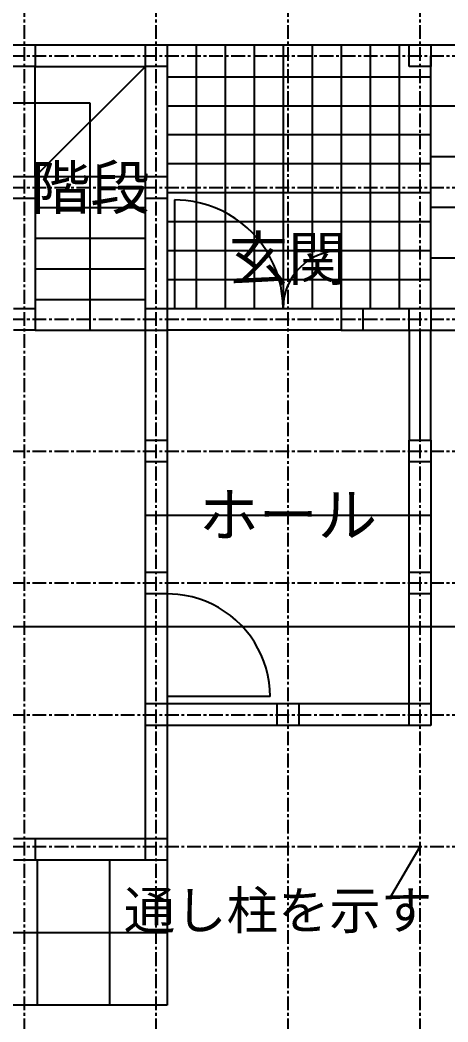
# Model space of a CAD drawing. Header units: millimetres. Extents: x -4350 to 13330, y -6150 to 16325.
# Drawn here: x 6220 to 9173, y 3329 to 10246 of the extents above; entities that cross this region are included whole.
import ezdxf
from ezdxf.enums import TextEntityAlignment as Align

# ---------------------------------------------------------------- set-up
doc = ezdxf.new("R2010")
doc.units = ezdxf.units.MM
doc.header["$LTSCALE"] = 30
doc.linetypes.add('CENTER', pattern=[5.08, 3.175, -0.635, 0.635, -0.635])
for name, color, linetype in [('01通り芯', 1, 'CENTER'), ('02柱・壁(断面線)', 7, 'CONTINUOUS'), ('03開口断面線', 5, 'CONTINUOUS'), ('04開口見えがかり線', 3, 'CONTINUOUS'), ('08文字', 7, 'CONTINUOUS'), ('10線一般(中線)', 8, 'CONTINUOUS'), ('12切断線', 33, 'CONTINUOUS'), ('16外構', 4, 'CONTINUOUS')]:
    doc.layers.add(name, color=color, linetype=linetype)
doc.styles.add('JP', font='ipag.ttf')

msp = doc.modelspace()

# ---------------------------------------------------------------- linework, layer by layer
at = {"layer": '01通り芯'}
for p, q in [((6250, -3600), (6250, 14800)), ((7160, -3600), (7160, 14800)), ((8070, -3600), (8070, 14800)), ((8980, -3600), (8980, 14800)), ((-3600, 10000), (13280, 10000)), ((-3600, 9090), (13280, 9090)), ((-3600, 8180), (13280, 8180)), ((-3600, 7270), (13280, 7270)), ((-3600, 6360), (13280, 6360)), ((-3600, 5450), (13280, 5450)), ((-3600, 4540), (13280, 4540))]:
    msp.add_line(p, q, dxfattribs=at)
at = {"layer": '02柱・壁(断面線)'}
for points in [[(4355, 10075), (6325, 10075)], [(6325, 10075), (6325, 9925)], [(6325, 10075), (7085, 10075)], [(7085, 10075), (7235, 10075)], [(7085, 6285), (7085, 10075)], [(7235, 10075), (7235, 6285)], [(8905, 10075), (9055, 10075)], [(8905, 9925), (8905, 10075)], [(9055, 10075), (9055, 9925)], [(6325, 9925), (4355, 9925)], [(6325, 9925), (7085, 9925)], [(7235, 9925), (7085, 9925)], [(9055, 9925), (8905, 9925)], [(5265, 9165), (6325, 9165)], [(6325, 9165), (6325, 8105)], [(7085, 9165), (7235, 9165)], [(6325, 9015), (5265, 9015)], [(7235, 9015), (7085, 9015)], [(6175, 8255), (6325, 8255)], [(7085, 8255), (7235, 8255)], [(8435, 8255), (8435, 8105)], [(8435, 8255), (9055, 8255)], [(8585, 8255), (8585, 8105)], [(8905, 8105), (8905, 8255)], [(9055, 8255), (9055, 8105)], [(6325, 8105), (6175, 8105)], [(7085, 8105), (7235, 8105)], [(8435, 8105), (9055, 8105)], [(7085, 7345), (7235, 7345)], [(8905, 5375), (8905, 7345)], [(8905, 7345), (9055, 7345)], [(9055, 7345), (9055, 5375)], [(7235, 7195), (7085, 7195)], [(9055, 7195), (8905, 7195)], [(7085, 6435), (7235, 6435)], [(8905, 6435), (9055, 6435)], [(7235, 6285), (7085, 6285)], [(9055, 6285), (8905, 6285)], [(9055, 5525), (7085, 5525)], [(7085, 4445), (7085, 5525)], [(7235, 5525), (7235, 4445)], [(7995, 5375), (7995, 5525)], [(8145, 5525), (8145, 5375)], [(9055, 5375), (7085, 5375)], [(6175, 4595), (7235, 4595)], [(6325, 4595), (6325, 4445)], [(7235, 4445), (6175, 4445)]]:
    msp.add_lwpolyline(points, dxfattribs=at)
at = {"layer": '03開口断面線'}
for points in [[(7285, 9005), (7285, 8255)], [(8435, 8255), (8435, 8655)], [(8980, 7345), (8980, 8105)], [(7945, 5575), (7235, 5575)]]:
    msp.add_lwpolyline(points, dxfattribs=at)
at = {"layer": '04開口見えがかり線'}
for points in [[(8035, 8255), (8033.2, 8307.3), (8027.7, 8359.4), (8018.6, 8410.9), (8005.9, 8461.7), (7989.8, 8511.5), (7970.2, 8560.1), (7947.2, 8607.1), (7921, 8652.4), (7891.8, 8695.8), (7859.5, 8737.1), (7824.5, 8776), (7786.8, 8812.4), (7746.7, 8846), (7704.4, 8876.8), (7660, 8904.5), (7613.8, 8929.1), (7566, 8950.4), (7516.8, 8968.3), (7466.4, 8982.7), (7415.2, 8993.6), (7363.4, 9000.9), (7285, 9005)], [(8435, 8655), (8407.1, 8654), (8379.3, 8651.1), (8351.8, 8646.3), (8324.7, 8639.5), (8298.2, 8630.9), (8272.3, 8620.4), (8247.2, 8608.2), (8223, 8594.2), (8199.9, 8578.6), (8177.9, 8561.4), (8157.1, 8542.7), (8137.7, 8522.7), (8119.8, 8501.3), (8103.4, 8478.7), (8088.6, 8455), (8075.5, 8430.3), (8064.1, 8404.8), (8054.6, 8378.6), (8046.9, 8351.8), (8041.1, 8324.5), (8037.2, 8296.8), (8035, 8255)], [(7235, 8255), (8435, 8255)], [(8435, 8105), (7235, 8105)], [(8905, 8105), (8905, 7345)], [(9055, 7345), (9055, 8105)], [(7085, 5525), (7085, 6285)], [(7235, 6285), (7235, 5525)], [(7945, 5575), (7943.3, 5624.5), (7938.1, 5673.8), (7929.5, 5722.6), (7917.5, 5770.7), (7902.2, 5817.8), (7883.6, 5863.8), (7861.9, 5908.3), (7837.1, 5951.2), (7809.4, 5992.3), (7778.9, 6031.4), (7745.7, 6068.2), (7710.1, 6102.6), (7672.1, 6134.5), (7632, 6163.6), (7590, 6189.9), (7546.2, 6213.1), (7501, 6233.3), (7454.4, 6250.3), (7406.8, 6263.9), (7358.3, 6274.2), (7309.2, 6281.1), (7235, 6285)]]:
    msp.add_lwpolyline(points, dxfattribs=at)
at = {"layer": '08文字'}
msp.add_line((8770, 4180), (8980, 4540), dxfattribs=at)
at = {"layer": '10線一般(中線)'}
for points in [[(7235, 10075), (8905, 10075)], [(7435, 10075), (7435, 8255)], [(7635, 10075), (7635, 8255)], [(7835, 10075), (7835, 8255)], [(8035, 10075), (8035, 8255)], [(8035, 10075), (8035, 8255)], [(8235, 10075), (8235, 8255)], [(8435, 10075), (8435, 8255)], [(8635, 10075), (8635, 8255)], [(8835, 10075), (8835, 8255)], [(9055, 8255), (9055, 10000)], [(6325, 9165), (6325, 9925)], [(6325, 9165), (7085, 9925)], [(7235, 9855), (9055, 9855)], [(6705, 9672.2), (5951.2, 9672.2)], [(6705, 9545), (6705, 9672.2)], [(7235, 9655), (9055, 9655)], [(6705, 8105), (6705, 9545)], [(7235, 9455), (9055, 9455)], [(7235, 9255), (9055, 9255)], [(6325, 9165), (7085, 9165)], [(7235, 9055), (9055, 9055)], [(6325, 8953), (7085, 8953)], [(7235, 8855), (9055, 8855)], [(6325, 8741), (7085, 8741)], [(7235, 8655), (9055, 8655)], [(6325, 8529), (7085, 8529)], [(7235, 8455), (9055, 8455)], [(6325, 8317), (7085, 8317)], [(6325, 8105), (7085, 8105)], [(9055, 6825), (7085, 6825)]]:
    msp.add_lwpolyline(points, dxfattribs=at)
at = {"layer": '12切断線'}
msp.add_lwpolyline([(800, 6060), (9880, 6060)], dxfattribs=at)
at = {"layer": '16外構'}
for points in [[(8980, 10075), (10980, 10075)], [(9055, 9655), (10955, 9655)], [(9055, 9305), (10955, 9305)], [(9055, 8955), (10955, 8955)], [(9055, 8605), (10955, 8605)], [(9055, 8255), (10955, 8255)], [(9055, 8105), (10955, 8105)], [(6340, 3445), (6340, 4445)], [(6840, 3445), (6840, 4445)], [(7234.9, 4444.9), (7234.9, 3445.3)], [(7235.3, 3945), (1625.1, 3945)], [(7235.3, 3445), (1625.1, 3445)]]:
    msp.add_lwpolyline(points, dxfattribs=at)

# ---------------------------------------------------------------- texts
at = {"layer": '08文字', "style": 'JP'}
for s, height, p in [('階段', 300, (6705, 9090)), ('玄関', 300, (8070, 8600)), ('ホール', 300, (8070, 6830)), ('通し柱を示す', 260, (8000, 4100))]:
    msp.add_text(s, height=height, dxfattribs=at).set_placement(p, align=Align.MIDDLE_CENTER)

doc.saveas('drawing.dxf')
